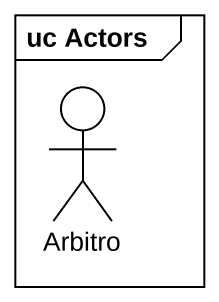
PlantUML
@startuml
mainframe uc Actors
actor Arbitro
@enduml
